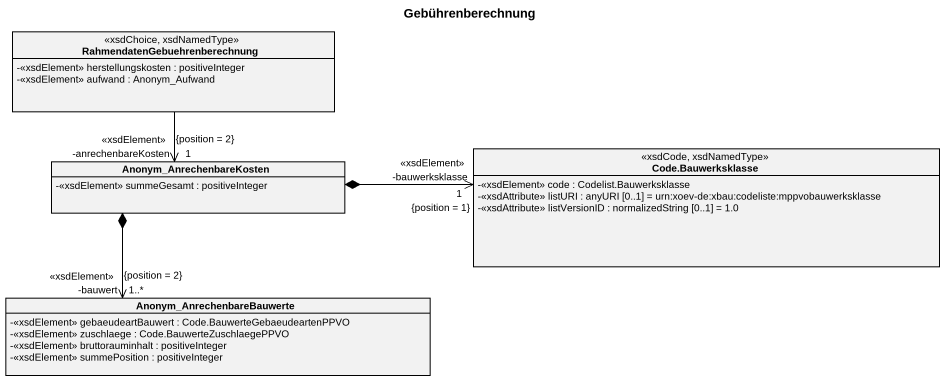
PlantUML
@startuml
title Gebührenberechnung
hide circle
hide empty members
skinparam classAttributeIconSize 0
class "RahmendatenGebuehrenberechnung" as RahmendatenGebuehrenberechnu <<xsdChoice, xsdNamedType>> {
  -<<xsdElement>> herstellungskosten : positiveInteger
  -<<xsdElement>> aufwand : Anonym_Aufwand
}
class Anonym_AnrechenbareKosten {
  -<<xsdElement>> summeGesamt : positiveInteger
}
class "Code.Bauwerksklasse" as Code_Bauwerksklasse <<xsdCode, xsdNamedType>> {
  -<<xsdElement>> code : Codelist.Bauwerksklasse
  -<<xsdAttribute>> listURI : anyURI [0..1] = urn:xoev-de:xbau:codeliste:mppvobauwerksklasse
  -<<xsdAttribute>> listVersionID : normalizedString [0..1] = 1.0
}
class Anonym_AnrechenbareBauwerte {
  -<<xsdElement>> gebaeudeartBauwert : Code.BauwerteGebaeudeartenPPVO
  -<<xsdElement>> zuschlaege : Code.BauwerteZuschlaegePPVO
  -<<xsdElement>> bruttorauminhalt : positiveInteger
  -<<xsdElement>> summePosition : positiveInteger
}
Anonym_AnrechenbareKosten "-anrechenbareKosten\n<<xsdElement>>\n1\n{position = 2}" <-up- RahmendatenGebuehrenberechnu
Anonym_AnrechenbareKosten *-right-> "-bauwerksklasse\n<<xsdElement>>\n1\n{position = 1}" Code_Bauwerksklasse
Anonym_AnrechenbareKosten *--> "-bauwert\n<<xsdElement>>\n1..*\n{position = 2}" Anonym_AnrechenbareBauwerte
@enduml
